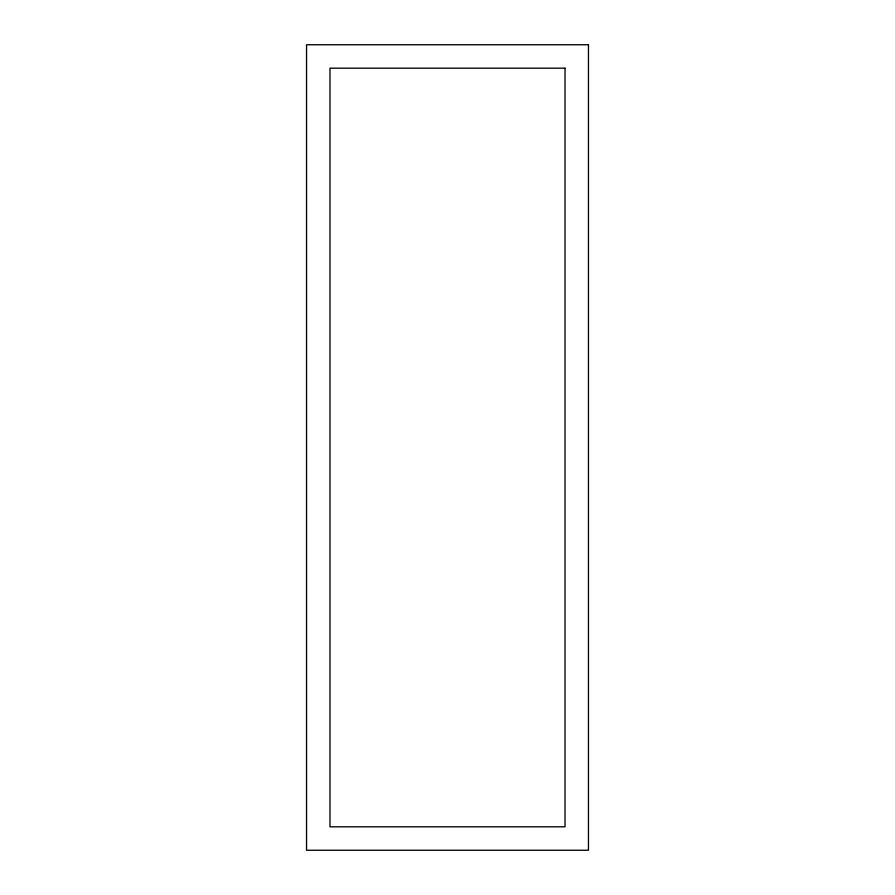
<?xml version="1.0" encoding="UTF-8"?>
<svg xmlns="http://www.w3.org/2000/svg" width="895" height="895" viewBox="0 0 895 895"><rect width="100%" height="100%" fill="white"/><g stroke="black" fill="none" stroke-linecap="round" stroke-linejoin="round"><path stroke-width="1.34" d="M588.462 44.75L306.537 44.75L306.537 850.25L588.462 850.25L588.462 44.75M565.025 68.188L329.975 68.188L329.975 826.812L565.025 826.812L565.025 68.188"/></g></svg>
